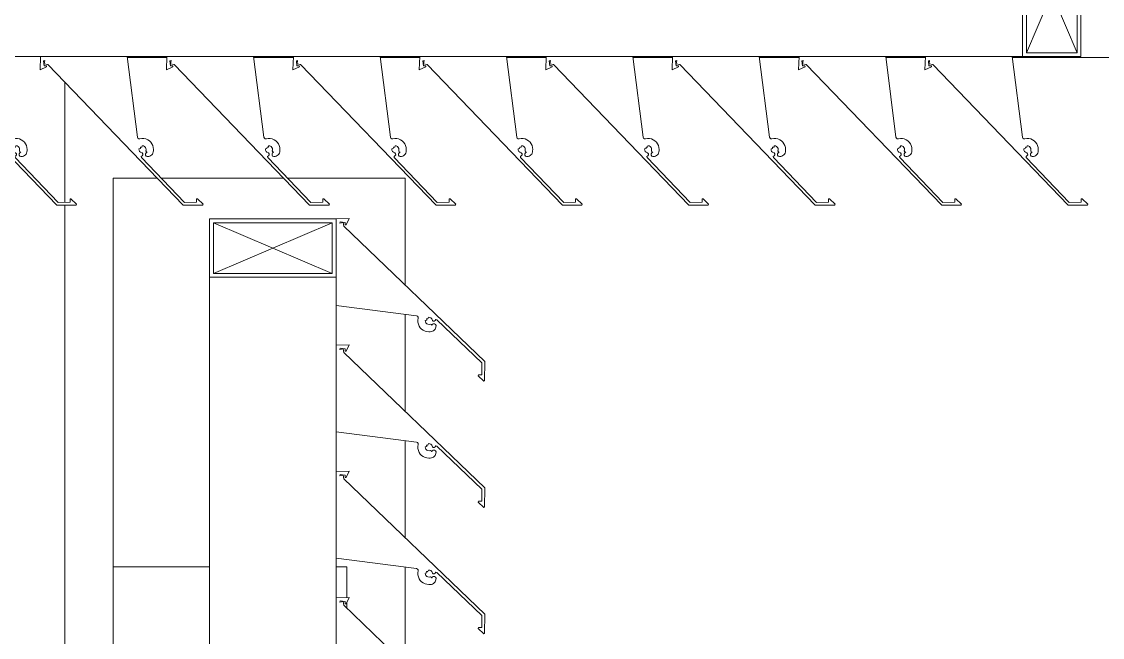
# Model space of a CAD drawing. Header units: millimetres. Extents: x -220592 to 404889, y -217665 to 38245.
# Drawn here: x -946.89 to -941.34, y -1320.77 to -1317.6 of the extents above; entities that cross this region are included whole.
import ezdxf

# ---------------------------------------------------------------- set-up
doc = ezdxf.new("R2010")
doc.units = ezdxf.units.MM
doc.linetypes.add('XKITLINE00', pattern=[0])
doc.layers.add('000 - 0_HIDE_OBJ_FRAMING_DEF_SUB_1', color=7, linetype='Continuous')
doc.layers.add('Part', color=7, linetype='Continuous', lineweight=0)

# ---------------------------------------------------------------- blocks, each defined once
blk = doc.blocks.new('*A13531')
at = {"layer": '000 - 0_HIDE_OBJ_FRAMING_DEF_SUB_1', "color": 7, "linetype": 'XKITLINE00', "lineweight": 0}
for p, q in [((-135.563334, 90.545603), (-135.563334, 91.165204)), ((-135.563334, 67.570805), (-135.563334, 90.530603))]:
    blk.add_line(p, q, dxfattribs=at)
blk = doc.blocks.new('*A13541')
at = {"layer": '000 - 0_HIDE_OBJ_FRAMING_DEF_SUB_1', "color": 7, "linetype": 'XKITLINE00', "lineweight": 0}
for p, q in [((-135.241121, 91.290805), (-135.037541, 91.290805)), ((-134.591121, 91.290805), (-134.387541, 91.290805)), ((-133.941121, 91.290805), (-133.737541, 91.290805)), ((-133.291121, 91.290805), (-133.087541, 91.290805)), ((-132.641121, 91.290805), (-132.437541, 91.290805)), ((-131.991121, 91.290805), (-131.787541, 91.290805)), ((-131.341121, 91.290805), (-131.137541, 91.290805)), ((-130.691121, 91.290805), (-83.063349, 91.290805))]:
    blk.add_line(p, q, dxfattribs=at)
blk = doc.blocks.new('*A13664')
at = {"layer": 'Part', "color": 7, "linetype": 'XKITLINE00', "lineweight": 0}
for p, q in [((-134.168236, 88.510123), (-134.168243, 88.064453)), ((-134.10055, 88.512745), (-134.168236, 88.510123)), ((-134.148356, 88.488428), (-134.14632, 88.495001)), ((-134.13134, 88.491332), (-134.148356, 88.488428)), ((-134.14632, 88.495001), (-134.121337, 88.491861)), ((-134.128443, 88.472789), (-134.13134, 88.491332)), ((-134.121337, 88.491861), (-134.121208, 88.47967)), ((-134.121208, 88.47967), (-134.116085, 88.479258)), ((-134.116085, 88.479258), (-134.10055, 88.512745)), ((-133.403321, 87.776543), (-134.128443, 88.472789)), ((-134.168243, 88.064453), (-133.754237, 88.011423)), ((-133.754237, 88.011423), (-133.749162, 88.009233)), ((-133.749162, 88.009233), (-133.746025, 88.004681)), ((-133.745786, 87.999159), (-133.747272, 87.989025)), ((-133.747272, 87.989025), (-133.746897, 87.978789)), ((-133.746897, 87.978789), (-133.744674, 87.96879)), ((-133.746025, 88.004681), (-133.745786, 87.999159)), ((-133.709279, 87.987625), (-133.701573, 87.988731)), ((-133.70871, 87.981141), (-133.709279, 87.987625)), ((-133.705908, 87.975267), (-133.70871, 87.981141)), ((-133.702743, 87.995791), (-133.695578, 87.996735)), ((-133.701573, 87.988731), (-133.702743, 87.995791)), ((-133.695578, 87.996735), (-133.693256, 88.004125)), ((-133.693256, 88.004125), (-133.686584, 88.003703)), ((-133.686584, 88.003703), (-133.680508, 88.000913)), ((-133.680508, 88.000913), (-133.675841, 87.996126)), ((-133.675841, 87.996126), (-133.672727, 87.988553)), ((-133.672727, 87.988553), (-133.668544, 87.984396)), ((-133.668544, 87.984396), (-133.66265, 87.98419)), ((-133.66265, 87.98419), (-133.658186, 87.988044)), ((-133.658186, 87.988044), (-133.654531, 87.992671)), ((-133.654531, 87.992671), (-133.649372, 87.991579)), ((-133.649372, 87.991579), (-133.418356, 87.770176)), ((-133.744674, 87.96879), (-133.740676, 87.95936)), ((-133.740676, 87.95936), (-133.735036, 87.95081)), ((-133.735036, 87.95081), (-133.72794, 87.943423)), ((-133.72794, 87.943423), (-133.719624, 87.937445)), ((-133.719624, 87.937445), (-133.710361, 87.933072)), ((-133.710361, 87.933072), (-133.70046, 87.930449)), ((-133.701226, 87.970745), (-133.705908, 87.975267)), ((-133.695258, 87.968147), (-133.701226, 87.970745)), ((-133.70046, 87.930449), (-133.690247, 87.929664)), ((-133.688758, 87.967803), (-133.695258, 87.968147)), ((-133.690247, 87.929664), (-133.683448, 87.929762)), ((-133.68284, 87.968708), (-133.688758, 87.967803)), ((-133.683448, 87.929762), (-133.67772, 87.930398)), ((-133.678029, 87.966301), (-133.68284, 87.968708)), ((-133.675999, 87.96132), (-133.678029, 87.966301)), ((-133.67772, 87.930398), (-133.672219, 87.932117)), ((-133.673057, 87.966792), (-133.675999, 87.96132)), ((-133.6679, 87.97001), (-133.673057, 87.966792)), ((-133.672219, 87.932117), (-133.667149, 87.934857)), ((-133.661823, 87.969998), (-133.6679, 87.97001)), ((-133.667149, 87.934857), (-133.662695, 87.938515)), ((-133.662695, 87.938515), (-133.659024, 87.942958)), ((-133.656679, 87.966761), (-133.661823, 87.969998)), ((-133.659024, 87.942958), (-133.65627, 87.948021)), ((-133.654039, 87.961287), (-133.656679, 87.966761)), ((-133.65627, 87.948021), (-133.654535, 87.953517)), ((-133.654535, 87.953517), (-133.654039, 87.961287)), ((-133.418356, 87.770176), (-133.418699, 87.70883)), ((-133.403874, 87.677392), (-133.403321, 87.776543)), ((-133.436119, 87.708733), (-133.437204, 87.703812)), ((-133.437204, 87.703812), (-133.408555, 87.674923)), ((-133.418699, 87.70883), (-133.436119, 87.708733)), ((-133.408555, 87.674923), (-133.403874, 87.677392))]:
    blk.add_line(p, q, dxfattribs=at)
blk = doc.blocks.new('*A13679')
at = {"layer": 'Part', "color": 7, "linetype": 'XKITLINE00', "lineweight": 0}
for p, q in [((-134.168045, 90.460135), (-134.818045, 90.460135)), ((-134.818045, 90.460135), (-134.818045, 90.160135)), ((-134.798045, 90.180135), (-134.188045, 90.440135)), ((-134.798045, 90.440135), (-134.188045, 90.180135)), ((-134.798045, 90.180135), (-134.798045, 90.440135)), ((-134.798045, 90.440135), (-134.188045, 90.440135)), ((-134.188045, 90.440135), (-134.188045, 90.180135)), ((-134.168045, 90.160135), (-134.168045, 90.460135)), ((-134.818045, 90.160135), (-134.168045, 90.160135)), ((-134.188045, 90.180135), (-134.798045, 90.180135))]:
    blk.add_line(p, q, dxfattribs=at)
blk = doc.blocks.new('*A13680')
at = {"layer": 'Part', "color": 7, "linetype": 'XKITLINE00', "lineweight": 0}
for p, q in [((-131.137367, 91.295291), (-131.139989, 91.227606)), ((-130.691697, 91.295299), (-131.137367, 91.295291)), ((-131.122245, 91.273376), (-131.115672, 91.275412)), ((-131.119105, 91.248393), (-131.122245, 91.273376)), ((-131.118576, 91.258396), (-131.115672, 91.275412)), ((-131.118576, 91.258396), (-131.100033, 91.255499)), ((-131.100033, 91.255499), (-130.403787, 90.530377)), ((-130.638667, 90.881293), (-130.691697, 91.295299)), ((-131.139989, 91.227606), (-131.106502, 91.243141)), ((-131.106914, 91.248264), (-131.119105, 91.248393)), ((-131.106502, 91.243141), (-131.106914, 91.248264)), ((-130.636477, 90.876218), (-130.638667, 90.881293)), ((-130.631925, 90.873081), (-130.636477, 90.876218)), ((-130.626403, 90.872842), (-130.631925, 90.873081)), ((-130.616269, 90.874328), (-130.626403, 90.872842)), ((-130.606033, 90.873953), (-130.616269, 90.874328)), ((-130.596034, 90.87173), (-130.606033, 90.873953)), ((-130.586604, 90.867732), (-130.596034, 90.87173)), ((-130.578054, 90.862092), (-130.586604, 90.867732)), ((-130.631369, 90.820312), (-130.623979, 90.822634)), ((-130.630947, 90.81364), (-130.631369, 90.820312)), ((-130.628157, 90.807564), (-130.630947, 90.81364)), ((-130.623979, 90.822634), (-130.623035, 90.829799)), ((-130.623035, 90.829799), (-130.615975, 90.828629)), ((-130.615975, 90.828629), (-130.614869, 90.836335)), ((-130.614869, 90.836335), (-130.608385, 90.835766)), ((-130.608385, 90.835766), (-130.602511, 90.832964)), ((-130.602511, 90.832964), (-130.597989, 90.828282)), ((-130.597989, 90.828282), (-130.595391, 90.822314)), ((-130.595047, 90.815814), (-130.595952, 90.809896)), ((-130.595391, 90.822314), (-130.595047, 90.815814)), ((-130.570667, 90.854996), (-130.578054, 90.862092)), ((-130.564689, 90.846679), (-130.570667, 90.854996)), ((-130.560316, 90.837417), (-130.564689, 90.846679)), ((-130.557693, 90.827516), (-130.560316, 90.837417)), ((-130.556908, 90.817303), (-130.557693, 90.827516)), ((-130.557006, 90.810504), (-130.556908, 90.817303)), ((-130.62337, 90.802897), (-130.628157, 90.807564)), ((-130.615797, 90.799783), (-130.62337, 90.802897)), ((-130.619915, 90.781587), (-130.615288, 90.785242)), ((-130.618823, 90.776428), (-130.619915, 90.781587)), ((-130.39742, 90.545412), (-130.618823, 90.776428)), ((-130.61164, 90.7956), (-130.615797, 90.799783)), ((-130.615288, 90.785242), (-130.611434, 90.789706)), ((-130.611434, 90.789706), (-130.61164, 90.7956)), ((-130.594036, 90.800113), (-130.597254, 90.794956)), ((-130.597254, 90.794956), (-130.597242, 90.788879)), ((-130.597242, 90.788879), (-130.594005, 90.783735)), ((-130.595952, 90.809896), (-130.593545, 90.805085)), ((-130.588564, 90.803055), (-130.594036, 90.800113)), ((-130.594005, 90.783735), (-130.588531, 90.781095)), ((-130.593545, 90.805085), (-130.588564, 90.803055)), ((-130.588531, 90.781095), (-130.580761, 90.781591)), ((-130.580761, 90.781591), (-130.575265, 90.783326)), ((-130.575265, 90.783326), (-130.570202, 90.78608)), ((-130.570202, 90.78608), (-130.565759, 90.789751)), ((-130.565759, 90.789751), (-130.562101, 90.794205)), ((-130.562101, 90.794205), (-130.559361, 90.799275)), ((-130.559361, 90.799275), (-130.557642, 90.804776)), ((-130.557642, 90.804776), (-130.557006, 90.810504)), ((-130.336074, 90.545755), (-130.39742, 90.545412)), ((-130.335977, 90.563175), (-130.336074, 90.545755)), ((-130.331056, 90.56426), (-130.335977, 90.563175)), ((-130.302167, 90.535611), (-130.331056, 90.56426)), ((-130.304636, 90.53093), (-130.302167, 90.535611)), ((-130.403787, 90.530377), (-130.304636, 90.53093))]:
    blk.add_line(p, q, dxfattribs=at)
blk = doc.blocks.new('*A13681')
at = {"layer": 'Part', "color": 7, "linetype": 'XKITLINE00', "lineweight": 0}
for p, q in [((-131.787367, 91.295291), (-131.789989, 91.227606)), ((-131.341697, 91.295299), (-131.787367, 91.295291)), ((-131.772245, 91.273376), (-131.765672, 91.275412)), ((-131.769105, 91.248393), (-131.772245, 91.273376)), ((-131.768576, 91.258396), (-131.765672, 91.275412)), ((-131.768576, 91.258396), (-131.750033, 91.255499)), ((-131.750033, 91.255499), (-131.053787, 90.530377)), ((-131.288667, 90.881293), (-131.341697, 91.295299)), ((-131.789989, 91.227606), (-131.756502, 91.243141)), ((-131.756914, 91.248264), (-131.769105, 91.248393)), ((-131.756502, 91.243141), (-131.756914, 91.248264)), ((-131.286477, 90.876218), (-131.288667, 90.881293)), ((-131.281925, 90.873081), (-131.286477, 90.876218)), ((-131.276403, 90.872842), (-131.281925, 90.873081)), ((-131.266269, 90.874328), (-131.276403, 90.872842)), ((-131.256033, 90.873953), (-131.266269, 90.874328)), ((-131.246034, 90.87173), (-131.256033, 90.873953)), ((-131.236604, 90.867732), (-131.246034, 90.87173)), ((-131.228054, 90.862092), (-131.236604, 90.867732)), ((-131.281369, 90.820312), (-131.273979, 90.822634)), ((-131.280947, 90.81364), (-131.281369, 90.820312)), ((-131.278157, 90.807564), (-131.280947, 90.81364)), ((-131.273979, 90.822634), (-131.273035, 90.829799)), ((-131.273035, 90.829799), (-131.265975, 90.828629)), ((-131.265975, 90.828629), (-131.264869, 90.836335)), ((-131.264869, 90.836335), (-131.258385, 90.835766)), ((-131.258385, 90.835766), (-131.252511, 90.832964)), ((-131.252511, 90.832964), (-131.247989, 90.828282)), ((-131.247989, 90.828282), (-131.245391, 90.822314)), ((-131.245047, 90.815814), (-131.245952, 90.809896)), ((-131.245391, 90.822314), (-131.245047, 90.815814)), ((-131.220667, 90.854996), (-131.228054, 90.862092)), ((-131.214689, 90.846679), (-131.220667, 90.854996)), ((-131.210316, 90.837417), (-131.214689, 90.846679)), ((-131.207693, 90.827516), (-131.210316, 90.837417)), ((-131.206908, 90.817303), (-131.207693, 90.827516)), ((-131.207006, 90.810504), (-131.206908, 90.817303)), ((-131.27337, 90.802897), (-131.278157, 90.807564)), ((-131.265797, 90.799783), (-131.27337, 90.802897)), ((-131.269915, 90.781587), (-131.265288, 90.785242)), ((-131.268823, 90.776428), (-131.269915, 90.781587)), ((-131.04742, 90.545412), (-131.268823, 90.776428)), ((-131.26164, 90.7956), (-131.265797, 90.799783)), ((-131.265288, 90.785242), (-131.261434, 90.789706)), ((-131.261434, 90.789706), (-131.26164, 90.7956)), ((-131.244036, 90.800113), (-131.247254, 90.794956)), ((-131.247254, 90.794956), (-131.247242, 90.788879)), ((-131.247242, 90.788879), (-131.244005, 90.783735)), ((-131.245952, 90.809896), (-131.243545, 90.805085)), ((-131.238564, 90.803055), (-131.244036, 90.800113)), ((-131.244005, 90.783735), (-131.238531, 90.781095)), ((-131.243545, 90.805085), (-131.238564, 90.803055)), ((-131.238531, 90.781095), (-131.230761, 90.781591)), ((-131.230761, 90.781591), (-131.225265, 90.783326)), ((-131.225265, 90.783326), (-131.220202, 90.78608)), ((-131.220202, 90.78608), (-131.215759, 90.789751)), ((-131.215759, 90.789751), (-131.212101, 90.794205)), ((-131.212101, 90.794205), (-131.209361, 90.799275)), ((-131.209361, 90.799275), (-131.207642, 90.804776)), ((-131.207642, 90.804776), (-131.207006, 90.810504)), ((-130.986074, 90.545755), (-131.04742, 90.545412)), ((-130.985977, 90.563175), (-130.986074, 90.545755)), ((-130.981056, 90.56426), (-130.985977, 90.563175)), ((-130.952167, 90.535611), (-130.981056, 90.56426)), ((-130.954636, 90.53093), (-130.952167, 90.535611)), ((-131.053787, 90.530377), (-130.954636, 90.53093))]:
    blk.add_line(p, q, dxfattribs=at)
blk = doc.blocks.new('*A13682')
at = {"layer": 'Part', "color": 7, "linetype": 'XKITLINE00', "lineweight": 0}
for p, q in [((-132.437367, 91.295291), (-132.439989, 91.227606)), ((-131.991697, 91.295299), (-132.437367, 91.295291)), ((-132.422245, 91.273376), (-132.415672, 91.275412)), ((-132.419105, 91.248393), (-132.422245, 91.273376)), ((-132.418576, 91.258396), (-132.415672, 91.275412)), ((-132.418576, 91.258396), (-132.400033, 91.255499)), ((-132.400033, 91.255499), (-131.703787, 90.530377)), ((-131.938667, 90.881293), (-131.991697, 91.295299)), ((-132.439989, 91.227606), (-132.406502, 91.243141)), ((-132.406914, 91.248264), (-132.419105, 91.248393)), ((-132.406502, 91.243141), (-132.406914, 91.248264)), ((-131.936477, 90.876218), (-131.938667, 90.881293)), ((-131.931925, 90.873081), (-131.936477, 90.876218)), ((-131.926403, 90.872842), (-131.931925, 90.873081)), ((-131.916269, 90.874328), (-131.926403, 90.872842)), ((-131.906033, 90.873953), (-131.916269, 90.874328)), ((-131.896034, 90.87173), (-131.906033, 90.873953)), ((-131.886604, 90.867732), (-131.896034, 90.87173)), ((-131.878054, 90.862092), (-131.886604, 90.867732)), ((-131.931369, 90.820312), (-131.923979, 90.822634)), ((-131.930947, 90.81364), (-131.931369, 90.820312)), ((-131.928157, 90.807564), (-131.930947, 90.81364)), ((-131.923979, 90.822634), (-131.923035, 90.829799)), ((-131.923035, 90.829799), (-131.915975, 90.828629)), ((-131.915975, 90.828629), (-131.914869, 90.836335)), ((-131.914869, 90.836335), (-131.908385, 90.835766)), ((-131.908385, 90.835766), (-131.902511, 90.832964)), ((-131.902511, 90.832964), (-131.897989, 90.828282)), ((-131.897989, 90.828282), (-131.895391, 90.822314)), ((-131.895047, 90.815814), (-131.895952, 90.809896)), ((-131.895391, 90.822314), (-131.895047, 90.815814)), ((-131.870667, 90.854996), (-131.878054, 90.862092)), ((-131.864689, 90.846679), (-131.870667, 90.854996)), ((-131.860316, 90.837417), (-131.864689, 90.846679)), ((-131.857693, 90.827516), (-131.860316, 90.837417)), ((-131.856908, 90.817303), (-131.857693, 90.827516)), ((-131.857006, 90.810504), (-131.856908, 90.817303)), ((-131.92337, 90.802897), (-131.928157, 90.807564)), ((-131.915797, 90.799783), (-131.92337, 90.802897)), ((-131.919915, 90.781587), (-131.915288, 90.785242)), ((-131.918823, 90.776428), (-131.919915, 90.781587)), ((-131.69742, 90.545412), (-131.918823, 90.776428)), ((-131.91164, 90.7956), (-131.915797, 90.799783)), ((-131.915288, 90.785242), (-131.911434, 90.789706)), ((-131.911434, 90.789706), (-131.91164, 90.7956)), ((-131.894036, 90.800113), (-131.897254, 90.794956)), ((-131.897254, 90.794956), (-131.897242, 90.788879)), ((-131.897242, 90.788879), (-131.894005, 90.783735)), ((-131.895952, 90.809896), (-131.893545, 90.805085)), ((-131.888564, 90.803055), (-131.894036, 90.800113)), ((-131.894005, 90.783735), (-131.888531, 90.781095)), ((-131.893545, 90.805085), (-131.888564, 90.803055)), ((-131.888531, 90.781095), (-131.880761, 90.781591)), ((-131.880761, 90.781591), (-131.875265, 90.783326)), ((-131.875265, 90.783326), (-131.870202, 90.78608)), ((-131.870202, 90.78608), (-131.865759, 90.789751)), ((-131.865759, 90.789751), (-131.862101, 90.794205)), ((-131.862101, 90.794205), (-131.859361, 90.799275)), ((-131.859361, 90.799275), (-131.857642, 90.804776)), ((-131.857642, 90.804776), (-131.857006, 90.810504)), ((-131.636074, 90.545755), (-131.69742, 90.545412)), ((-131.635977, 90.563175), (-131.636074, 90.545755)), ((-131.631056, 90.56426), (-131.635977, 90.563175)), ((-131.602167, 90.535611), (-131.631056, 90.56426)), ((-131.604636, 90.53093), (-131.602167, 90.535611)), ((-131.703787, 90.530377), (-131.604636, 90.53093))]:
    blk.add_line(p, q, dxfattribs=at)
blk = doc.blocks.new('*A13683')
at = {"layer": 'Part', "color": 7, "linetype": 'XKITLINE00', "lineweight": 0}
for p, q in [((-133.087367, 91.295291), (-133.089989, 91.227606)), ((-132.641697, 91.295299), (-133.087367, 91.295291)), ((-133.072245, 91.273376), (-133.065672, 91.275412)), ((-133.069105, 91.248393), (-133.072245, 91.273376)), ((-133.068576, 91.258396), (-133.065672, 91.275412)), ((-133.068576, 91.258396), (-133.050033, 91.255499)), ((-133.050033, 91.255499), (-132.353787, 90.530377)), ((-132.588667, 90.881293), (-132.641697, 91.295299)), ((-133.089989, 91.227606), (-133.056502, 91.243141)), ((-133.056914, 91.248264), (-133.069105, 91.248393)), ((-133.056502, 91.243141), (-133.056914, 91.248264)), ((-132.586477, 90.876218), (-132.588667, 90.881293)), ((-132.581925, 90.873081), (-132.586477, 90.876218)), ((-132.576403, 90.872842), (-132.581925, 90.873081)), ((-132.566269, 90.874328), (-132.576403, 90.872842)), ((-132.556033, 90.873953), (-132.566269, 90.874328)), ((-132.546034, 90.87173), (-132.556033, 90.873953)), ((-132.536604, 90.867732), (-132.546034, 90.87173)), ((-132.528054, 90.862092), (-132.536604, 90.867732)), ((-132.581369, 90.820312), (-132.573979, 90.822634)), ((-132.580947, 90.81364), (-132.581369, 90.820312)), ((-132.578157, 90.807564), (-132.580947, 90.81364)), ((-132.573979, 90.822634), (-132.573035, 90.829799)), ((-132.573035, 90.829799), (-132.565975, 90.828629)), ((-132.565975, 90.828629), (-132.564869, 90.836335)), ((-132.564869, 90.836335), (-132.558385, 90.835766)), ((-132.558385, 90.835766), (-132.552511, 90.832964)), ((-132.552511, 90.832964), (-132.547989, 90.828282)), ((-132.547989, 90.828282), (-132.545391, 90.822314)), ((-132.545047, 90.815814), (-132.545952, 90.809896)), ((-132.545391, 90.822314), (-132.545047, 90.815814)), ((-132.520667, 90.854996), (-132.528054, 90.862092)), ((-132.514689, 90.846679), (-132.520667, 90.854996)), ((-132.510316, 90.837417), (-132.514689, 90.846679)), ((-132.507693, 90.827516), (-132.510316, 90.837417)), ((-132.506908, 90.817303), (-132.507693, 90.827516)), ((-132.507006, 90.810504), (-132.506908, 90.817303)), ((-132.57337, 90.802897), (-132.578157, 90.807564)), ((-132.565797, 90.799783), (-132.57337, 90.802897)), ((-132.569915, 90.781587), (-132.565288, 90.785242)), ((-132.568823, 90.776428), (-132.569915, 90.781587)), ((-132.34742, 90.545412), (-132.568823, 90.776428)), ((-132.56164, 90.7956), (-132.565797, 90.799783)), ((-132.565288, 90.785242), (-132.561434, 90.789706)), ((-132.561434, 90.789706), (-132.56164, 90.7956)), ((-132.544036, 90.800113), (-132.547254, 90.794956)), ((-132.547254, 90.794956), (-132.547242, 90.788879)), ((-132.547242, 90.788879), (-132.544005, 90.783735)), ((-132.545952, 90.809896), (-132.543545, 90.805085)), ((-132.538564, 90.803055), (-132.544036, 90.800113)), ((-132.544005, 90.783735), (-132.538531, 90.781095)), ((-132.543545, 90.805085), (-132.538564, 90.803055)), ((-132.538531, 90.781095), (-132.530761, 90.781591)), ((-132.530761, 90.781591), (-132.525265, 90.783326)), ((-132.525265, 90.783326), (-132.520202, 90.78608)), ((-132.520202, 90.78608), (-132.515759, 90.789751)), ((-132.515759, 90.789751), (-132.512101, 90.794205)), ((-132.512101, 90.794205), (-132.509361, 90.799275)), ((-132.509361, 90.799275), (-132.507642, 90.804776)), ((-132.507642, 90.804776), (-132.507006, 90.810504)), ((-132.286074, 90.545755), (-132.34742, 90.545412)), ((-132.285977, 90.563175), (-132.286074, 90.545755)), ((-132.281056, 90.56426), (-132.285977, 90.563175)), ((-132.252167, 90.535611), (-132.281056, 90.56426)), ((-132.254636, 90.53093), (-132.252167, 90.535611)), ((-132.353787, 90.530377), (-132.254636, 90.53093))]:
    blk.add_line(p, q, dxfattribs=at)
blk = doc.blocks.new('*A13684')
at = {"layer": 'Part', "color": 7, "linetype": 'XKITLINE00', "lineweight": 0}
for p, q in [((-133.737367, 91.295291), (-133.739989, 91.227606)), ((-133.291697, 91.295299), (-133.737367, 91.295291)), ((-133.722245, 91.273376), (-133.715672, 91.275412)), ((-133.719105, 91.248393), (-133.722245, 91.273376)), ((-133.718576, 91.258396), (-133.715672, 91.275412)), ((-133.718576, 91.258396), (-133.700033, 91.255499)), ((-133.700033, 91.255499), (-133.003787, 90.530377)), ((-133.238667, 90.881293), (-133.291697, 91.295299)), ((-133.739989, 91.227606), (-133.706502, 91.243141)), ((-133.706914, 91.248264), (-133.719105, 91.248393)), ((-133.706502, 91.243141), (-133.706914, 91.248264)), ((-133.236477, 90.876218), (-133.238667, 90.881293)), ((-133.231925, 90.873081), (-133.236477, 90.876218)), ((-133.226403, 90.872842), (-133.231925, 90.873081)), ((-133.216269, 90.874328), (-133.226403, 90.872842)), ((-133.206033, 90.873953), (-133.216269, 90.874328)), ((-133.196034, 90.87173), (-133.206033, 90.873953)), ((-133.186604, 90.867732), (-133.196034, 90.87173)), ((-133.178054, 90.862092), (-133.186604, 90.867732)), ((-133.231369, 90.820312), (-133.223979, 90.822634)), ((-133.230947, 90.81364), (-133.231369, 90.820312)), ((-133.228157, 90.807564), (-133.230947, 90.81364)), ((-133.223979, 90.822634), (-133.223035, 90.829799)), ((-133.223035, 90.829799), (-133.215975, 90.828629)), ((-133.215975, 90.828629), (-133.214869, 90.836335)), ((-133.214869, 90.836335), (-133.208385, 90.835766)), ((-133.208385, 90.835766), (-133.202511, 90.832964)), ((-133.202511, 90.832964), (-133.197989, 90.828282)), ((-133.197989, 90.828282), (-133.195391, 90.822314)), ((-133.195047, 90.815814), (-133.195952, 90.809896)), ((-133.195391, 90.822314), (-133.195047, 90.815814)), ((-133.170667, 90.854996), (-133.178054, 90.862092)), ((-133.164689, 90.846679), (-133.170667, 90.854996)), ((-133.160316, 90.837417), (-133.164689, 90.846679)), ((-133.157693, 90.827516), (-133.160316, 90.837417)), ((-133.156908, 90.817303), (-133.157693, 90.827516)), ((-133.157006, 90.810504), (-133.156908, 90.817303)), ((-133.22337, 90.802897), (-133.228157, 90.807564)), ((-133.215797, 90.799783), (-133.22337, 90.802897)), ((-133.219915, 90.781587), (-133.215288, 90.785242)), ((-133.218823, 90.776428), (-133.219915, 90.781587)), ((-132.99742, 90.545412), (-133.218823, 90.776428)), ((-133.21164, 90.7956), (-133.215797, 90.799783)), ((-133.215288, 90.785242), (-133.211434, 90.789706)), ((-133.211434, 90.789706), (-133.21164, 90.7956)), ((-133.194036, 90.800113), (-133.197254, 90.794956)), ((-133.197254, 90.794956), (-133.197242, 90.788879)), ((-133.197242, 90.788879), (-133.194005, 90.783735)), ((-133.195952, 90.809896), (-133.193545, 90.805085)), ((-133.188564, 90.803055), (-133.194036, 90.800113)), ((-133.194005, 90.783735), (-133.188531, 90.781095)), ((-133.193545, 90.805085), (-133.188564, 90.803055)), ((-133.188531, 90.781095), (-133.180761, 90.781591)), ((-133.180761, 90.781591), (-133.175265, 90.783326)), ((-133.175265, 90.783326), (-133.170202, 90.78608)), ((-133.170202, 90.78608), (-133.165759, 90.789751)), ((-133.165759, 90.789751), (-133.162101, 90.794205)), ((-133.162101, 90.794205), (-133.159361, 90.799275)), ((-133.159361, 90.799275), (-133.157642, 90.804776)), ((-133.157642, 90.804776), (-133.157006, 90.810504)), ((-132.936074, 90.545755), (-132.99742, 90.545412)), ((-132.935977, 90.563175), (-132.936074, 90.545755)), ((-132.931056, 90.56426), (-132.935977, 90.563175)), ((-132.902167, 90.535611), (-132.931056, 90.56426)), ((-132.904636, 90.53093), (-132.902167, 90.535611)), ((-133.003787, 90.530377), (-132.904636, 90.53093))]:
    blk.add_line(p, q, dxfattribs=at)
blk = doc.blocks.new('*A13685')
at = {"layer": 'Part', "color": 7, "linetype": 'XKITLINE00', "lineweight": 0}
for p, q in [((-134.387367, 91.295291), (-134.389989, 91.227606)), ((-133.941697, 91.295299), (-134.387367, 91.295291)), ((-134.372245, 91.273376), (-134.365672, 91.275412)), ((-134.369105, 91.248393), (-134.372245, 91.273376)), ((-134.368576, 91.258396), (-134.365672, 91.275412)), ((-134.368576, 91.258396), (-134.350033, 91.255499)), ((-134.350033, 91.255499), (-133.653787, 90.530377)), ((-133.888667, 90.881293), (-133.941697, 91.295299)), ((-134.389989, 91.227606), (-134.356502, 91.243141)), ((-134.356914, 91.248264), (-134.369105, 91.248393)), ((-134.356502, 91.243141), (-134.356914, 91.248264)), ((-133.886477, 90.876218), (-133.888667, 90.881293)), ((-133.881925, 90.873081), (-133.886477, 90.876218)), ((-133.876403, 90.872842), (-133.881925, 90.873081)), ((-133.866269, 90.874328), (-133.876403, 90.872842)), ((-133.856033, 90.873953), (-133.866269, 90.874328)), ((-133.846034, 90.87173), (-133.856033, 90.873953)), ((-133.836604, 90.867732), (-133.846034, 90.87173)), ((-133.828054, 90.862092), (-133.836604, 90.867732)), ((-133.881369, 90.820312), (-133.873979, 90.822634)), ((-133.880947, 90.81364), (-133.881369, 90.820312)), ((-133.878157, 90.807564), (-133.880947, 90.81364)), ((-133.873979, 90.822634), (-133.873035, 90.829799)), ((-133.873035, 90.829799), (-133.865975, 90.828629)), ((-133.865975, 90.828629), (-133.864869, 90.836335)), ((-133.864869, 90.836335), (-133.858385, 90.835766)), ((-133.858385, 90.835766), (-133.852511, 90.832964)), ((-133.852511, 90.832964), (-133.847989, 90.828282)), ((-133.847989, 90.828282), (-133.845391, 90.822314)), ((-133.845047, 90.815814), (-133.845952, 90.809896)), ((-133.845391, 90.822314), (-133.845047, 90.815814)), ((-133.820667, 90.854996), (-133.828054, 90.862092)), ((-133.814689, 90.846679), (-133.820667, 90.854996)), ((-133.810316, 90.837417), (-133.814689, 90.846679)), ((-133.807693, 90.827516), (-133.810316, 90.837417)), ((-133.806908, 90.817303), (-133.807693, 90.827516)), ((-133.807006, 90.810504), (-133.806908, 90.817303)), ((-133.87337, 90.802897), (-133.878157, 90.807564)), ((-133.865797, 90.799783), (-133.87337, 90.802897)), ((-133.869915, 90.781587), (-133.865288, 90.785242)), ((-133.868823, 90.776428), (-133.869915, 90.781587)), ((-133.64742, 90.545412), (-133.868823, 90.776428)), ((-133.86164, 90.7956), (-133.865797, 90.799783)), ((-133.865288, 90.785242), (-133.861434, 90.789706)), ((-133.861434, 90.789706), (-133.86164, 90.7956)), ((-133.844036, 90.800113), (-133.847254, 90.794956)), ((-133.847254, 90.794956), (-133.847242, 90.788879)), ((-133.847242, 90.788879), (-133.844005, 90.783735)), ((-133.845952, 90.809896), (-133.843545, 90.805085)), ((-133.838564, 90.803055), (-133.844036, 90.800113)), ((-133.844005, 90.783735), (-133.838531, 90.781095)), ((-133.843545, 90.805085), (-133.838564, 90.803055)), ((-133.838531, 90.781095), (-133.830761, 90.781591)), ((-133.830761, 90.781591), (-133.825265, 90.783326)), ((-133.825265, 90.783326), (-133.820202, 90.78608)), ((-133.820202, 90.78608), (-133.815759, 90.789751)), ((-133.815759, 90.789751), (-133.812101, 90.794205)), ((-133.812101, 90.794205), (-133.809361, 90.799275)), ((-133.809361, 90.799275), (-133.807642, 90.804776)), ((-133.807642, 90.804776), (-133.807006, 90.810504)), ((-133.586074, 90.545755), (-133.64742, 90.545412)), ((-133.585977, 90.563175), (-133.586074, 90.545755)), ((-133.581056, 90.56426), (-133.585977, 90.563175)), ((-133.552167, 90.535611), (-133.581056, 90.56426)), ((-133.554636, 90.53093), (-133.552167, 90.535611)), ((-133.653787, 90.530377), (-133.554636, 90.53093))]:
    blk.add_line(p, q, dxfattribs=at)
blk = doc.blocks.new('*A13686')
at = {"layer": 'Part', "color": 7, "linetype": 'XKITLINE00', "lineweight": 0}
for p, q in [((-135.037367, 91.295291), (-135.039989, 91.227606)), ((-134.591697, 91.295299), (-135.037367, 91.295291)), ((-135.022245, 91.273376), (-135.015672, 91.275412)), ((-135.019105, 91.248393), (-135.022245, 91.273376)), ((-135.018576, 91.258396), (-135.015672, 91.275412)), ((-135.018576, 91.258396), (-135.000033, 91.255499)), ((-135.000033, 91.255499), (-134.303787, 90.530377)), ((-134.538667, 90.881293), (-134.591697, 91.295299)), ((-135.039989, 91.227606), (-135.006502, 91.243141)), ((-135.006914, 91.248264), (-135.019105, 91.248393)), ((-135.006502, 91.243141), (-135.006914, 91.248264)), ((-134.536477, 90.876218), (-134.538667, 90.881293)), ((-134.531925, 90.873081), (-134.536477, 90.876218)), ((-134.526403, 90.872842), (-134.531925, 90.873081)), ((-134.516269, 90.874328), (-134.526403, 90.872842)), ((-134.506033, 90.873953), (-134.516269, 90.874328)), ((-134.496034, 90.87173), (-134.506033, 90.873953)), ((-134.486604, 90.867732), (-134.496034, 90.87173)), ((-134.478054, 90.862092), (-134.486604, 90.867732)), ((-134.531369, 90.820312), (-134.523979, 90.822634)), ((-134.530947, 90.81364), (-134.531369, 90.820312)), ((-134.528157, 90.807564), (-134.530947, 90.81364)), ((-134.523979, 90.822634), (-134.523035, 90.829799)), ((-134.523035, 90.829799), (-134.515975, 90.828629)), ((-134.515975, 90.828629), (-134.514869, 90.836335)), ((-134.514869, 90.836335), (-134.508385, 90.835766)), ((-134.508385, 90.835766), (-134.502511, 90.832964)), ((-134.502511, 90.832964), (-134.497989, 90.828282)), ((-134.497989, 90.828282), (-134.495391, 90.822314)), ((-134.495047, 90.815814), (-134.495952, 90.809896)), ((-134.495391, 90.822314), (-134.495047, 90.815814)), ((-134.470667, 90.854996), (-134.478054, 90.862092)), ((-134.464689, 90.846679), (-134.470667, 90.854996)), ((-134.460316, 90.837417), (-134.464689, 90.846679)), ((-134.457693, 90.827516), (-134.460316, 90.837417)), ((-134.456908, 90.817303), (-134.457693, 90.827516)), ((-134.457006, 90.810504), (-134.456908, 90.817303)), ((-134.52337, 90.802897), (-134.528157, 90.807564)), ((-134.515797, 90.799783), (-134.52337, 90.802897)), ((-134.519915, 90.781587), (-134.515288, 90.785242)), ((-134.518823, 90.776428), (-134.519915, 90.781587)), ((-134.29742, 90.545412), (-134.518823, 90.776428)), ((-134.51164, 90.7956), (-134.515797, 90.799783)), ((-134.515288, 90.785242), (-134.511434, 90.789706)), ((-134.511434, 90.789706), (-134.51164, 90.7956)), ((-134.494036, 90.800113), (-134.497254, 90.794956)), ((-134.497254, 90.794956), (-134.497242, 90.788879)), ((-134.497242, 90.788879), (-134.494005, 90.783735)), ((-134.495952, 90.809896), (-134.493545, 90.805085)), ((-134.488564, 90.803055), (-134.494036, 90.800113)), ((-134.494005, 90.783735), (-134.488531, 90.781095)), ((-134.493545, 90.805085), (-134.488564, 90.803055)), ((-134.488531, 90.781095), (-134.480761, 90.781591)), ((-134.480761, 90.781591), (-134.475265, 90.783326)), ((-134.475265, 90.783326), (-134.470202, 90.78608)), ((-134.470202, 90.78608), (-134.465759, 90.789751)), ((-134.465759, 90.789751), (-134.462101, 90.794205)), ((-134.462101, 90.794205), (-134.459361, 90.799275)), ((-134.459361, 90.799275), (-134.457642, 90.804776)), ((-134.457642, 90.804776), (-134.457006, 90.810504)), ((-134.236074, 90.545755), (-134.29742, 90.545412)), ((-134.235977, 90.563175), (-134.236074, 90.545755)), ((-134.231056, 90.56426), (-134.235977, 90.563175)), ((-134.202167, 90.535611), (-134.231056, 90.56426)), ((-134.204636, 90.53093), (-134.202167, 90.535611)), ((-134.303787, 90.530377), (-134.204636, 90.53093))]:
    blk.add_line(p, q, dxfattribs=at)
blk = doc.blocks.new('*A13687')
at = {"layer": 'Part', "color": 7, "linetype": 'XKITLINE00', "lineweight": 0}
for p, q in [((-135.687367, 91.295291), (-135.689989, 91.227606)), ((-135.241697, 91.295299), (-135.687367, 91.295291)), ((-135.672245, 91.273376), (-135.665672, 91.275412)), ((-135.669105, 91.248393), (-135.672245, 91.273376)), ((-135.668576, 91.258396), (-135.665672, 91.275412)), ((-135.668576, 91.258396), (-135.650033, 91.255499)), ((-135.650033, 91.255499), (-134.953787, 90.530377)), ((-135.188667, 90.881293), (-135.241697, 91.295299)), ((-135.689989, 91.227606), (-135.656502, 91.243141)), ((-135.656914, 91.248264), (-135.669105, 91.248393)), ((-135.656502, 91.243141), (-135.656914, 91.248264)), ((-135.186477, 90.876218), (-135.188667, 90.881293)), ((-135.181925, 90.873081), (-135.186477, 90.876218)), ((-135.176403, 90.872842), (-135.181925, 90.873081)), ((-135.166269, 90.874328), (-135.176403, 90.872842)), ((-135.156033, 90.873953), (-135.166269, 90.874328)), ((-135.146034, 90.87173), (-135.156033, 90.873953)), ((-135.136604, 90.867732), (-135.146034, 90.87173)), ((-135.128054, 90.862092), (-135.136604, 90.867732)), ((-135.181369, 90.820312), (-135.173979, 90.822634)), ((-135.180947, 90.81364), (-135.181369, 90.820312)), ((-135.178157, 90.807564), (-135.180947, 90.81364)), ((-135.173979, 90.822634), (-135.173035, 90.829799)), ((-135.173035, 90.829799), (-135.165975, 90.828629)), ((-135.165975, 90.828629), (-135.164869, 90.836335)), ((-135.164869, 90.836335), (-135.158385, 90.835766)), ((-135.158385, 90.835766), (-135.152511, 90.832964)), ((-135.152511, 90.832964), (-135.147989, 90.828282)), ((-135.147989, 90.828282), (-135.145391, 90.822314)), ((-135.145047, 90.815814), (-135.145952, 90.809896)), ((-135.145391, 90.822314), (-135.145047, 90.815814)), ((-135.120667, 90.854996), (-135.128054, 90.862092)), ((-135.114689, 90.846679), (-135.120667, 90.854996)), ((-135.110316, 90.837417), (-135.114689, 90.846679)), ((-135.107693, 90.827516), (-135.110316, 90.837417)), ((-135.106908, 90.817303), (-135.107693, 90.827516)), ((-135.107006, 90.810504), (-135.106908, 90.817303)), ((-135.17337, 90.802897), (-135.178157, 90.807564)), ((-135.165797, 90.799783), (-135.17337, 90.802897)), ((-135.169915, 90.781587), (-135.165288, 90.785242)), ((-135.168823, 90.776428), (-135.169915, 90.781587)), ((-134.94742, 90.545412), (-135.168823, 90.776428)), ((-135.16164, 90.7956), (-135.165797, 90.799783)), ((-135.165288, 90.785242), (-135.161434, 90.789706)), ((-135.161434, 90.789706), (-135.16164, 90.7956)), ((-135.144036, 90.800113), (-135.147254, 90.794956)), ((-135.147254, 90.794956), (-135.147242, 90.788879)), ((-135.147242, 90.788879), (-135.144005, 90.783735)), ((-135.145952, 90.809896), (-135.143545, 90.805085)), ((-135.138564, 90.803055), (-135.144036, 90.800113)), ((-135.144005, 90.783735), (-135.138531, 90.781095)), ((-135.143545, 90.805085), (-135.138564, 90.803055)), ((-135.138531, 90.781095), (-135.130761, 90.781591)), ((-135.130761, 90.781591), (-135.125265, 90.783326)), ((-135.125265, 90.783326), (-135.120202, 90.78608)), ((-135.120202, 90.78608), (-135.115759, 90.789751)), ((-135.115759, 90.789751), (-135.112101, 90.794205)), ((-135.112101, 90.794205), (-135.109361, 90.799275)), ((-135.109361, 90.799275), (-135.107642, 90.804776)), ((-135.107642, 90.804776), (-135.107006, 90.810504)), ((-134.886074, 90.545755), (-134.94742, 90.545412)), ((-134.885977, 90.563175), (-134.886074, 90.545755)), ((-134.881056, 90.56426), (-134.885977, 90.563175)), ((-134.852167, 90.535611), (-134.881056, 90.56426)), ((-134.854636, 90.53093), (-134.852167, 90.535611)), ((-134.953787, 90.530377), (-134.854636, 90.53093))]:
    blk.add_line(p, q, dxfattribs=at)
blk = doc.blocks.new('*A13690')
at = {"layer": 'Part', "color": 7, "linetype": 'XKITLINE00', "lineweight": 0}
for p, q in [((-134.818045, 79.560249), (-134.818045, 90.160135)), ((-134.168045, 89.810131), (-134.168045, 90.014427)), ((-134.168045, 89.160131), (-134.168045, 89.364427)), ((-134.168045, 88.510131), (-134.168045, 88.714427))]:
    blk.add_line(p, q, dxfattribs=at)
blk = doc.blocks.new('*A13694')
at = {"layer": 'Part', "color": 7, "linetype": 'XKITLINE00', "lineweight": 0}
for p, q in [((-135.313349, 88.670764), (-134.818045, 88.670764)), ((-135.313349, 87.920764), (-135.313349, 88.670764)), ((-134.168045, 88.670764), (-134.113349, 88.670764)), ((-134.113349, 88.512249), (-134.113349, 88.670764)), ((-134.113349, 88.458296), (-134.113349, 88.485156)), ((-134.113349, 87.862249), (-134.113349, 88.057421)), ((-134.113349, 87.808296), (-134.113349, 87.835156)), ((-135.313349, 86.670764), (-135.313349, 87.420764)), ((-134.113349, 87.212249), (-134.113349, 87.407421)), ((-134.113349, 87.158296), (-134.113349, 87.185156)), ((-134.113349, 86.670764), (-134.113349, 86.757421)), ((-135.313349, 86.670764), (-134.818045, 86.670764)), ((-134.168045, 86.670764), (-134.113349, 86.670764))]:
    blk.add_line(p, q, dxfattribs=at)
blk = doc.blocks.new('*A13701')
at = {"layer": 'Part', "color": 7, "linetype": 'XKITLINE00', "lineweight": 0}
for p, q in [((-130.337493, 91.945101), (-130.637493, 91.945101)), ((-130.637493, 91.945101), (-130.637493, 91.295101)), ((-130.617493, 91.315101), (-130.357493, 91.925101)), ((-130.357493, 91.315101), (-130.617493, 91.925101)), ((-130.617493, 91.315101), (-130.617493, 91.925101)), ((-130.617493, 91.925101), (-130.357493, 91.925101)), ((-130.357493, 91.925101), (-130.357493, 91.315101)), ((-130.337493, 91.295101), (-130.337493, 91.945101)), ((-130.357493, 91.315101), (-130.617493, 91.315101)), ((-130.637493, 91.295101), (-130.337493, 91.295101))]:
    blk.add_line(p, q, dxfattribs=at)
blk = doc.blocks.new('*A13702')
at = {"layer": 'Part', "color": 7, "linetype": 'XKITLINE00', "lineweight": 0}
for p, q in [((-135.891671, 91.295101), (-135.687375, 91.295101)), ((-135.241671, 91.295101), (-135.037375, 91.295101)), ((-134.591671, 91.295101), (-134.387375, 91.295101)), ((-133.941671, 91.295101), (-133.737375, 91.295101)), ((-133.291671, 91.295101), (-133.087375, 91.295101)), ((-132.641671, 91.295101), (-132.437375, 91.295101)), ((-131.991671, 91.295101), (-131.787375, 91.295101)), ((-131.341671, 91.295101), (-131.137375, 91.295101)), ((-130.691671, 91.295101), (-130.637493, 91.295101))]:
    blk.add_line(p, q, dxfattribs=at)
blk = doc.blocks.new('*A13707')
at = {"layer": 'Part', "color": 7, "linetype": 'XKITLINE00', "lineweight": 0}
for p, q in [((-136.337367, 91.295291), (-136.339989, 91.227606)), ((-135.891697, 91.295299), (-136.337367, 91.295291)), ((-136.322245, 91.273376), (-136.315672, 91.275412)), ((-136.319105, 91.248393), (-136.322245, 91.273376)), ((-136.318576, 91.258396), (-136.315672, 91.275412)), ((-136.318576, 91.258396), (-136.300033, 91.255499)), ((-136.300033, 91.255499), (-135.603787, 90.530377)), ((-135.838667, 90.881293), (-135.891697, 91.295299)), ((-136.339989, 91.227606), (-136.306502, 91.243141)), ((-136.306914, 91.248264), (-136.319105, 91.248393)), ((-136.306502, 91.243141), (-136.306914, 91.248264)), ((-135.836477, 90.876218), (-135.838667, 90.881293)), ((-135.831925, 90.873081), (-135.836477, 90.876218)), ((-135.826403, 90.872842), (-135.831925, 90.873081)), ((-135.816269, 90.874328), (-135.826403, 90.872842)), ((-135.806033, 90.873953), (-135.816269, 90.874328)), ((-135.796034, 90.87173), (-135.806033, 90.873953)), ((-135.786604, 90.867732), (-135.796034, 90.87173)), ((-135.778054, 90.862092), (-135.786604, 90.867732)), ((-135.831369, 90.820312), (-135.823979, 90.822634)), ((-135.830947, 90.81364), (-135.831369, 90.820312)), ((-135.828157, 90.807564), (-135.830947, 90.81364)), ((-135.823979, 90.822634), (-135.823035, 90.829799)), ((-135.823035, 90.829799), (-135.815975, 90.828629)), ((-135.815975, 90.828629), (-135.814869, 90.836335)), ((-135.814869, 90.836335), (-135.808385, 90.835766)), ((-135.808385, 90.835766), (-135.802511, 90.832964)), ((-135.802511, 90.832964), (-135.797989, 90.828282)), ((-135.797989, 90.828282), (-135.795391, 90.822314)), ((-135.795047, 90.815814), (-135.795952, 90.809896)), ((-135.795391, 90.822314), (-135.795047, 90.815814)), ((-135.770667, 90.854996), (-135.778054, 90.862092)), ((-135.764689, 90.846679), (-135.770667, 90.854996)), ((-135.760316, 90.837417), (-135.764689, 90.846679)), ((-135.757693, 90.827516), (-135.760316, 90.837417)), ((-135.756908, 90.817303), (-135.757693, 90.827516)), ((-135.757006, 90.810504), (-135.756908, 90.817303)), ((-135.82337, 90.802897), (-135.828157, 90.807564)), ((-135.815797, 90.799783), (-135.82337, 90.802897)), ((-135.819915, 90.781587), (-135.815288, 90.785242)), ((-135.818823, 90.776428), (-135.819915, 90.781587)), ((-135.59742, 90.545412), (-135.818823, 90.776428)), ((-135.81164, 90.7956), (-135.815797, 90.799783)), ((-135.815288, 90.785242), (-135.811434, 90.789706)), ((-135.811434, 90.789706), (-135.81164, 90.7956)), ((-135.794036, 90.800113), (-135.797254, 90.794956)), ((-135.797254, 90.794956), (-135.797242, 90.788879)), ((-135.797242, 90.788879), (-135.794005, 90.783735)), ((-135.795952, 90.809896), (-135.793545, 90.805085)), ((-135.788564, 90.803055), (-135.794036, 90.800113)), ((-135.794005, 90.783735), (-135.788531, 90.781095)), ((-135.793545, 90.805085), (-135.788564, 90.803055)), ((-135.788531, 90.781095), (-135.780761, 90.781591)), ((-135.780761, 90.781591), (-135.775265, 90.783326)), ((-135.775265, 90.783326), (-135.770202, 90.78608)), ((-135.770202, 90.78608), (-135.765759, 90.789751)), ((-135.765759, 90.789751), (-135.762101, 90.794205)), ((-135.762101, 90.794205), (-135.759361, 90.799275)), ((-135.759361, 90.799275), (-135.757642, 90.804776)), ((-135.757642, 90.804776), (-135.757006, 90.810504)), ((-135.536074, 90.545755), (-135.59742, 90.545412)), ((-135.535977, 90.563175), (-135.536074, 90.545755)), ((-135.531056, 90.56426), (-135.535977, 90.563175)), ((-135.502167, 90.535611), (-135.531056, 90.56426)), ((-135.504636, 90.53093), (-135.502167, 90.535611)), ((-135.603787, 90.530377), (-135.504636, 90.53093))]:
    blk.add_line(p, q, dxfattribs=at)
blk = doc.blocks.new('*A13869')
at = {"layer": 'Part', "color": 7, "linetype": 'XKITLINE00', "lineweight": 0}
for p, q in [((-135.313349, 90.670805), (-135.088623, 90.670805)), ((-135.313349, 87.920764), (-135.313349, 90.670805)), ((-135.067595, 90.670805), (-134.438623, 90.670805)), ((-134.417595, 90.670805), (-133.813349, 90.670805)), ((-133.813349, 90.120243), (-133.813349, 90.670805)), ((-133.813349, 89.470243), (-133.813349, 89.968995)), ((-133.813349, 88.820243), (-133.813349, 89.318995)), ((-133.813349, 88.170243), (-133.813349, 88.668995)), ((-133.813349, 87.520243), (-133.813349, 88.018995)), ((-135.313349, 85.770764), (-135.313349, 87.420764)), ((-133.813349, 86.870243), (-133.813349, 87.368995)), ((-133.813349, 86.220243), (-133.813349, 86.718995)), ((-133.813349, 85.570243), (-133.813349, 86.068995)), ((-133.813349, 84.920243), (-133.813349, 85.418995)), ((-135.313349, 82.300764), (-135.313349, 85.270764)), ((-133.813349, 84.270243), (-133.813349, 84.768995)), ((-133.813349, 83.620243), (-133.813349, 84.118995)), ((-133.813349, 82.970243), (-133.813349, 83.468995)), ((-133.813349, 82.320243), (-133.813349, 82.818995)), ((-134.818045, 82.300764), (-135.313349, 82.300764))]:
    blk.add_line(p, q, dxfattribs=at)
blk = doc.blocks.new('*A13884')
at = {"layer": 'Part', "color": 7, "linetype": 'XKITLINE00', "lineweight": 0}
for p, q in [((-134.168236, 90.460123), (-134.168243, 90.014453)), ((-134.10055, 90.462745), (-134.168236, 90.460123)), ((-134.148356, 90.438428), (-134.14632, 90.445001)), ((-134.13134, 90.441332), (-134.148356, 90.438428)), ((-134.14632, 90.445001), (-134.121337, 90.441861)), ((-134.128443, 90.422789), (-134.13134, 90.441332)), ((-133.403321, 89.726543), (-134.128443, 90.422789)), ((-134.121337, 90.441861), (-134.121208, 90.42967)), ((-134.121208, 90.42967), (-134.116085, 90.429258)), ((-134.116085, 90.429258), (-134.10055, 90.462745)), ((-134.168243, 90.014453), (-133.754237, 89.961423)), ((-133.754237, 89.961423), (-133.749162, 89.959233)), ((-133.749162, 89.959233), (-133.746025, 89.954681)), ((-133.745786, 89.949159), (-133.747272, 89.939025)), ((-133.747272, 89.939025), (-133.746897, 89.928789)), ((-133.746897, 89.928789), (-133.744674, 89.91879)), ((-133.746025, 89.954681), (-133.745786, 89.949159)), ((-133.709279, 89.937625), (-133.701573, 89.938731)), ((-133.70871, 89.931141), (-133.709279, 89.937625)), ((-133.705908, 89.925267), (-133.70871, 89.931141)), ((-133.701226, 89.920745), (-133.705908, 89.925267)), ((-133.702743, 89.945791), (-133.695578, 89.946735)), ((-133.701573, 89.938731), (-133.702743, 89.945791)), ((-133.695578, 89.946735), (-133.693256, 89.954125)), ((-133.693256, 89.954125), (-133.686584, 89.953703)), ((-133.686584, 89.953703), (-133.680508, 89.950913)), ((-133.680508, 89.950913), (-133.675841, 89.946126)), ((-133.675841, 89.946126), (-133.672727, 89.938553)), ((-133.672727, 89.938553), (-133.668544, 89.934396)), ((-133.668544, 89.934396), (-133.66265, 89.93419)), ((-133.66265, 89.93419), (-133.658186, 89.938044)), ((-133.658186, 89.938044), (-133.654531, 89.942671)), ((-133.654531, 89.942671), (-133.649372, 89.941579)), ((-133.649372, 89.941579), (-133.418356, 89.720176)), ((-133.744674, 89.91879), (-133.740676, 89.90936)), ((-133.740676, 89.90936), (-133.735036, 89.90081)), ((-133.735036, 89.90081), (-133.72794, 89.893423)), ((-133.72794, 89.893423), (-133.719624, 89.887445)), ((-133.719624, 89.887445), (-133.710361, 89.883072)), ((-133.710361, 89.883072), (-133.70046, 89.880449)), ((-133.695258, 89.918147), (-133.701226, 89.920745)), ((-133.70046, 89.880449), (-133.690247, 89.879664)), ((-133.688758, 89.917803), (-133.695258, 89.918147)), ((-133.690247, 89.879664), (-133.683448, 89.879762)), ((-133.68284, 89.918708), (-133.688758, 89.917803)), ((-133.683448, 89.879762), (-133.67772, 89.880398)), ((-133.678029, 89.916301), (-133.68284, 89.918708)), ((-133.675999, 89.91132), (-133.678029, 89.916301)), ((-133.67772, 89.880398), (-133.672219, 89.882117)), ((-133.673057, 89.916792), (-133.675999, 89.91132)), ((-133.6679, 89.92001), (-133.673057, 89.916792)), ((-133.672219, 89.882117), (-133.667149, 89.884857)), ((-133.661823, 89.919998), (-133.6679, 89.92001)), ((-133.667149, 89.884857), (-133.662695, 89.888515)), ((-133.662695, 89.888515), (-133.659024, 89.892958)), ((-133.656679, 89.916761), (-133.661823, 89.919998)), ((-133.659024, 89.892958), (-133.65627, 89.898021)), ((-133.654039, 89.911287), (-133.656679, 89.916761)), ((-133.65627, 89.898021), (-133.654535, 89.903517)), ((-133.654535, 89.903517), (-133.654039, 89.911287)), ((-133.418356, 89.720176), (-133.418699, 89.65883)), ((-133.403874, 89.627392), (-133.403321, 89.726543)), ((-133.436119, 89.658733), (-133.437204, 89.653812)), ((-133.437204, 89.653812), (-133.408555, 89.624923)), ((-133.418699, 89.65883), (-133.436119, 89.658733)), ((-133.408555, 89.624923), (-133.403874, 89.627392))]:
    blk.add_line(p, q, dxfattribs=at)
blk = doc.blocks.new('*A13885')
at = {"layer": 'Part', "color": 7, "linetype": 'XKITLINE00', "lineweight": 0}
for p, q in [((-134.10055, 89.812745), (-134.168236, 89.810123)), ((-134.116085, 89.779258), (-134.10055, 89.812745)), ((-134.168236, 89.810123), (-134.168243, 89.364453)), ((-134.148356, 89.788428), (-134.14632, 89.795001)), ((-134.13134, 89.791332), (-134.148356, 89.788428)), ((-134.14632, 89.795001), (-134.121337, 89.791861)), ((-134.128443, 89.772789), (-134.13134, 89.791332)), ((-133.403321, 89.076543), (-134.128443, 89.772789)), ((-134.121337, 89.791861), (-134.121208, 89.77967)), ((-134.121208, 89.77967), (-134.116085, 89.779258)), ((-134.168243, 89.364453), (-133.754237, 89.311423)), ((-133.754237, 89.311423), (-133.749162, 89.309233)), ((-133.749162, 89.309233), (-133.746025, 89.304681)), ((-133.745786, 89.299159), (-133.747272, 89.289025)), ((-133.747272, 89.289025), (-133.746897, 89.278789)), ((-133.746897, 89.278789), (-133.744674, 89.26879)), ((-133.746025, 89.304681), (-133.745786, 89.299159)), ((-133.744674, 89.26879), (-133.740676, 89.25936)), ((-133.740676, 89.25936), (-133.735036, 89.25081)), ((-133.709279, 89.287625), (-133.701573, 89.288731)), ((-133.70871, 89.281141), (-133.709279, 89.287625)), ((-133.705908, 89.275267), (-133.70871, 89.281141)), ((-133.701226, 89.270745), (-133.705908, 89.275267)), ((-133.702743, 89.295791), (-133.695578, 89.296735)), ((-133.701573, 89.288731), (-133.702743, 89.295791)), ((-133.695258, 89.268147), (-133.701226, 89.270745)), ((-133.695578, 89.296735), (-133.693256, 89.304125)), ((-133.688758, 89.267803), (-133.695258, 89.268147)), ((-133.693256, 89.304125), (-133.686584, 89.303703)), ((-133.68284, 89.268708), (-133.688758, 89.267803)), ((-133.686584, 89.303703), (-133.680508, 89.300913)), ((-133.678029, 89.266301), (-133.68284, 89.268708)), ((-133.680508, 89.300913), (-133.675841, 89.296126)), ((-133.675999, 89.26132), (-133.678029, 89.266301)), ((-133.673057, 89.266792), (-133.675999, 89.26132)), ((-133.675841, 89.296126), (-133.672727, 89.288553)), ((-133.6679, 89.27001), (-133.673057, 89.266792)), ((-133.672727, 89.288553), (-133.668544, 89.284396)), ((-133.668544, 89.284396), (-133.66265, 89.28419)), ((-133.661823, 89.269998), (-133.6679, 89.27001)), ((-133.66265, 89.28419), (-133.658186, 89.288044)), ((-133.656679, 89.266761), (-133.661823, 89.269998)), ((-133.658186, 89.288044), (-133.654531, 89.292671)), ((-133.654039, 89.261287), (-133.656679, 89.266761)), ((-133.654535, 89.253517), (-133.654039, 89.261287)), ((-133.654531, 89.292671), (-133.649372, 89.291579)), ((-133.649372, 89.291579), (-133.418356, 89.070176)), ((-133.735036, 89.25081), (-133.72794, 89.243423)), ((-133.72794, 89.243423), (-133.719624, 89.237445)), ((-133.719624, 89.237445), (-133.710361, 89.233072)), ((-133.710361, 89.233072), (-133.70046, 89.230449)), ((-133.70046, 89.230449), (-133.690247, 89.229664)), ((-133.690247, 89.229664), (-133.683448, 89.229762)), ((-133.683448, 89.229762), (-133.67772, 89.230398)), ((-133.67772, 89.230398), (-133.672219, 89.232117)), ((-133.672219, 89.232117), (-133.667149, 89.234857)), ((-133.667149, 89.234857), (-133.662695, 89.238515)), ((-133.662695, 89.238515), (-133.659024, 89.242958)), ((-133.659024, 89.242958), (-133.65627, 89.248021)), ((-133.65627, 89.248021), (-133.654535, 89.253517)), ((-133.418356, 89.070176), (-133.418699, 89.00883)), ((-133.403874, 88.977392), (-133.403321, 89.076543)), ((-133.436119, 89.008733), (-133.437204, 89.003812)), ((-133.437204, 89.003812), (-133.408555, 88.974923)), ((-133.418699, 89.00883), (-133.436119, 89.008733)), ((-133.408555, 88.974923), (-133.403874, 88.977392))]:
    blk.add_line(p, q, dxfattribs=at)
blk = doc.blocks.new('*A13886')
at = {"layer": 'Part', "color": 7, "linetype": 'XKITLINE00', "lineweight": 0}
for p, q in [((-134.168236, 89.160123), (-134.168243, 88.714453)), ((-134.10055, 89.162745), (-134.168236, 89.160123)), ((-134.148356, 89.138428), (-134.14632, 89.145001)), ((-134.14632, 89.145001), (-134.121337, 89.141861)), ((-134.116085, 89.129258), (-134.10055, 89.162745)), ((-134.13134, 89.141332), (-134.148356, 89.138428)), ((-134.128443, 89.122789), (-134.13134, 89.141332)), ((-133.403321, 88.426543), (-134.128443, 89.122789)), ((-134.121337, 89.141861), (-134.121208, 89.12967)), ((-134.121208, 89.12967), (-134.116085, 89.129258)), ((-134.168243, 88.714453), (-133.754237, 88.661423)), ((-133.754237, 88.661423), (-133.749162, 88.659233)), ((-133.749162, 88.659233), (-133.746025, 88.654681)), ((-133.745786, 88.649159), (-133.747272, 88.639025)), ((-133.746025, 88.654681), (-133.745786, 88.649159)), ((-133.702743, 88.645791), (-133.695578, 88.646735)), ((-133.701573, 88.638731), (-133.702743, 88.645791)), ((-133.695578, 88.646735), (-133.693256, 88.654125)), ((-133.693256, 88.654125), (-133.686584, 88.653703)), ((-133.686584, 88.653703), (-133.680508, 88.650913)), ((-133.680508, 88.650913), (-133.675841, 88.646126)), ((-133.675841, 88.646126), (-133.672727, 88.638553)), ((-133.747272, 88.639025), (-133.746897, 88.628789)), ((-133.746897, 88.628789), (-133.744674, 88.61879)), ((-133.744674, 88.61879), (-133.740676, 88.60936)), ((-133.740676, 88.60936), (-133.735036, 88.60081)), ((-133.735036, 88.60081), (-133.72794, 88.593423)), ((-133.72794, 88.593423), (-133.719624, 88.587445)), ((-133.709279, 88.637625), (-133.701573, 88.638731)), ((-133.70871, 88.631141), (-133.709279, 88.637625)), ((-133.705908, 88.625267), (-133.70871, 88.631141)), ((-133.701226, 88.620745), (-133.705908, 88.625267)), ((-133.695258, 88.618147), (-133.701226, 88.620745)), ((-133.688758, 88.617803), (-133.695258, 88.618147)), ((-133.68284, 88.618708), (-133.688758, 88.617803)), ((-133.678029, 88.616301), (-133.68284, 88.618708)), ((-133.675999, 88.61132), (-133.678029, 88.616301)), ((-133.673057, 88.616792), (-133.675999, 88.61132)), ((-133.6679, 88.62001), (-133.673057, 88.616792)), ((-133.672727, 88.638553), (-133.668544, 88.634396)), ((-133.668544, 88.634396), (-133.66265, 88.63419)), ((-133.661823, 88.619998), (-133.6679, 88.62001)), ((-133.667149, 88.584857), (-133.662695, 88.588515)), ((-133.662695, 88.588515), (-133.659024, 88.592958)), ((-133.66265, 88.63419), (-133.658186, 88.638044)), ((-133.656679, 88.616761), (-133.661823, 88.619998)), ((-133.659024, 88.592958), (-133.65627, 88.598021)), ((-133.658186, 88.638044), (-133.654531, 88.642671)), ((-133.654039, 88.611287), (-133.656679, 88.616761)), ((-133.65627, 88.598021), (-133.654535, 88.603517)), ((-133.654535, 88.603517), (-133.654039, 88.611287)), ((-133.654531, 88.642671), (-133.649372, 88.641579)), ((-133.649372, 88.641579), (-133.418356, 88.420176)), ((-133.719624, 88.587445), (-133.710361, 88.583072)), ((-133.710361, 88.583072), (-133.70046, 88.580449)), ((-133.70046, 88.580449), (-133.690247, 88.579664)), ((-133.690247, 88.579664), (-133.683448, 88.579762)), ((-133.683448, 88.579762), (-133.67772, 88.580398)), ((-133.67772, 88.580398), (-133.672219, 88.582117)), ((-133.672219, 88.582117), (-133.667149, 88.584857)), ((-133.403874, 88.327392), (-133.403321, 88.426543)), ((-133.418356, 88.420176), (-133.418699, 88.35883)), ((-133.436119, 88.358733), (-133.437204, 88.353812)), ((-133.437204, 88.353812), (-133.408555, 88.324923)), ((-133.418699, 88.35883), (-133.436119, 88.358733)), ((-133.408555, 88.324923), (-133.403874, 88.327392))]:
    blk.add_line(p, q, dxfattribs=at)

msp = doc.modelspace()

# ---------------------------------------------------------------- block references
at = {"color": 7, "lineweight": 0}
for name in ['*A13531', '*A13541', '*A13702', '*A13701', '*A13707', '*A13687', '*A13686', '*A13685', '*A13684', '*A13683', '*A13682', '*A13681', '*A13680', '*A13869', '*A13679', '*A13884', '*A13690', '*A13885', '*A13886', '*A13694', '*A13664']:
    msp.add_blockref(name, (-811.109, -1409.08), dxfattribs=at)

doc.saveas('drawing.dxf')
